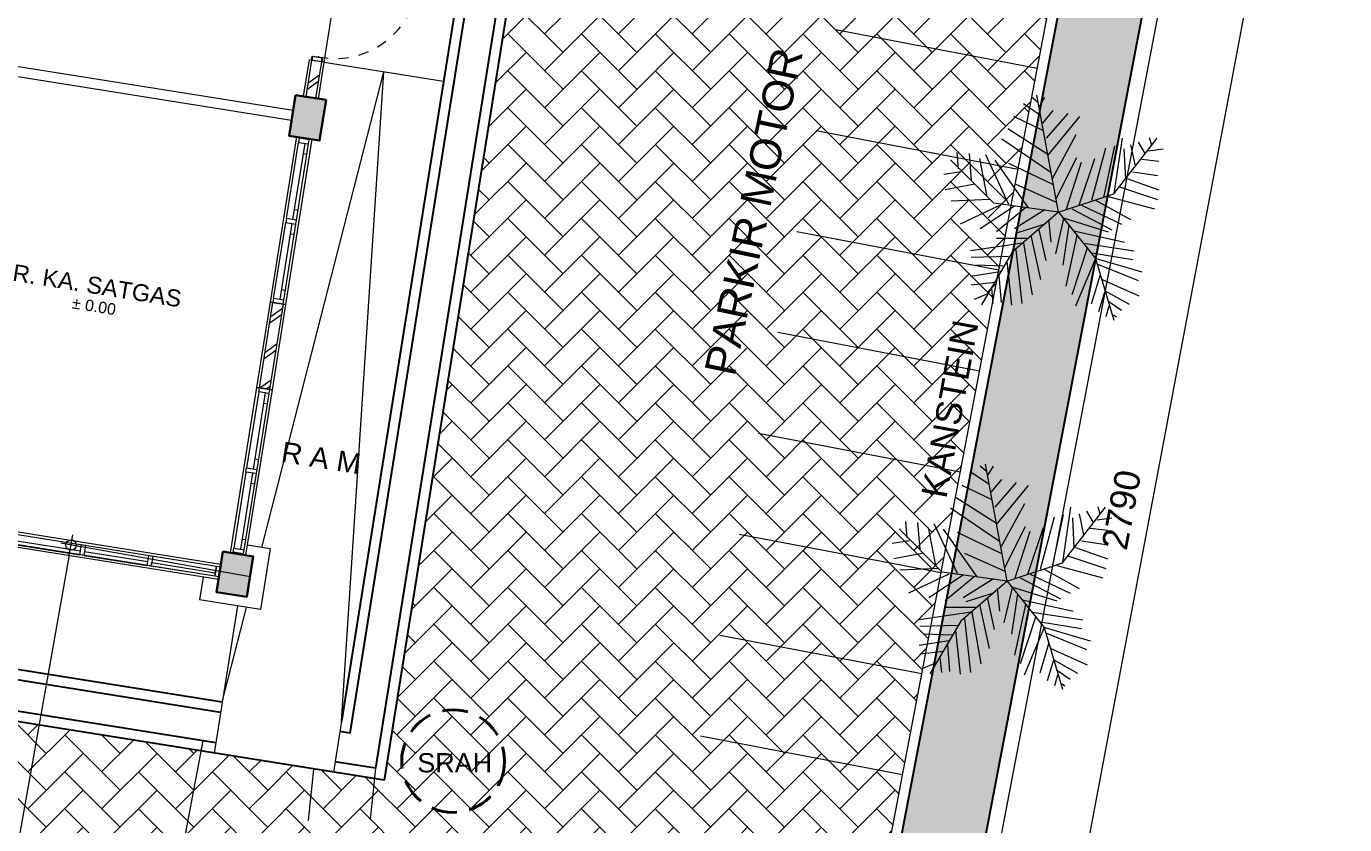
# Model space of a CAD drawing. Header units: millimetres. Extents: x -11 to 1625, y -267 to 180.
# Drawn here: x 856.62 to 869.45, y 132.4 to 140.17 of the extents above; entities that cross this region are included whole.
import ezdxf
from ezdxf.enums import TextEntityAlignment as Align

# ---------------------------------------------------------------- set-up
doc = ezdxf.new("R2010")
doc.units = ezdxf.units.MM
doc.linetypes.add('DASHED2', pattern=[0.375, 0.25, -0.125])
doc.linetypes.add('HIDDEN', pattern=[0.375, 0.25, -0.125])
for name, color, linetype, lineweight in [('1', 1, 'Continuous', 40), ('ars', 11, 'Continuous', 5), ('dinding', 5, 'Continuous', 15), ('KOLOM', 1, 'Continuous', 30), ('kus', 63, 'Continuous', 15), ('KUSEN', 30, 'Continuous', 15), ('lan', 7, 'Continuous', 15), ('not', 7, 'Continuous', 20), ('PAGAR', 4, 'Continuous', 18), ('PARTISI', 190, 'Continuous', 9), ('POHON', 84, 'Continuous', 0), ('sol kol', 8, 'Continuous', 0), ('u', 6, 'Continuous', 20)]:
    doc.layers.add(name, color=color, linetype=linetype, lineweight=lineweight)
doc.styles.add('ATTR', font='romans.shx', dxfattribs={"width": 0.8, "height": 1.735066})
doc.styles.get("Standard").update_dxf_attribs({"font": 'ARIALUNI.TTF'})
doc.dimstyles.new('SK100', dxfattribs={"dimtxt": 0.25, "dimasz": 0.1, "dimexe": 0.1, "dimexo": 0, "dimgap": 0.15, "dimtad": 1, "dimdec": 0, "dimlfac": 100, "dimzin": 12, "dimdsep": 46, "dimtxsty": 'Standard', "dimblk": 'BULAT', "dimcen": 0.1, "dimclrd": 256, "dimclre": 256, "dimclrt": 256, "dimadec": 0, "dimazin": 3, "dimtfac": 1, "dimtdec": 0, "dimtofl": 0, "dimtmove": 0, "dimatfit": 3, "dimldrblk": 'BULAT', "dimfxl": 0, "dimtolj": 1, "dimtzin": 0, "dimlwd": -1, "dimlwe": -1, "dimarcsym": 0})
pattern_1 = [(45, (886.80874, -134.3415), (4e-17, 0.35921024), [0.762, -0.254]), (135, (886.98835, -134.1619), (4e-17, 0.35921024), [0.762, -0.254])]

# ---------------------------------------------------------------- blocks, each defined once
blk = doc.blocks.new('NOTASI RUANG')
at = {"layer": 'not'}
for height, p in [(0.26, (-0.011, 0.3)), (0.175, (-0.009, -0.017))]:
    blk.add_attdef('RUANG', text='', height=height, dxfattribs=at).set_placement(p, align=Align.MIDDLE_CENTER)
blk = doc.blocks.new('K1')
at = {"layer": 'KOLOM'}
blk.add_lwpolyline([(0.2, 0.15), (-0.2, 0.15), (-0.2, -0.15), (0.2, -0.15), (0.2, 0.15)], dxfattribs=at)
blk = doc.blocks.new('P 80')
at = {"linetype": 'HIDDEN', "ltscale": 0.3}
blk.add_lwpolyline([(-0.84, 0.1, -0.414214), (-0.04, 0.9, -1.303225)], format="xyb", dxfattribs=at)
for points in [[(-0.04, 0.9), (-0.08, 0.9), (-0.08, 0.78), (-0.04, 0.78)], [(-0.04, 0.78), (-0.08, 0.78), (-0.08, 0.22), (-0.04, 0.22)], [(-0.04, 0.1), (-0.08, 0.1), (-0.08, 0.22), (-0.04, 0.22)], [(-0.835, 0.06), (-0.84, 0.06), (-0.84, 0.061), (-0.84, 0.1), (-0.88, 0.1), (-0.88, 0), (-0.84, 0), (-0.84, 0.056), (-0.835, 0.058)], [(-0.842, 0.002), (-0.878, 0.002), (-0.878, 0.098), (-0.842, 0.098)], [(-0.045, 0.06), (-0.04, 0.06), (-0.04, 0.061), (-0.04, 0.1), (0, 0.1), (0, 0), (-0.04, 0), (-0.04, 0.056), (-0.045, 0.058)], [(-0.038, 0.002), (-0.002, 0.002), (-0.002, 0.098), (-0.038, 0.098)]]:
    blk.add_lwpolyline(points, close=True)
blk = doc.blocks.new('DENAH LANTAI DASAR')
at = {"layer": 'ars'}
h = blk.add_hatch(dxfattribs=at)
h.set_pattern_fill('TEMBOK', color=256, scale=0.25)
h.set_pattern_definition([(45, (-1.5, 0), (-0.1767767, 0.1767767), []), (45, (-1.4375, 0), (-0.1767767, 0.1767767), [])])
h.paths.add_polyline_path([(11.95, 8.31), (11.95, 7.95), (12.05, 7.95), (12.05, 8.31)])
h = blk.add_hatch(dxfattribs=at)
h.set_pattern_fill('TEMBOK', color=256, scale=0.25)
h.set_pattern_definition([(45, (9.5, 1.63), (-0.176777, 0.176777), []), (45, (9.5625, 1.63), (-0.176777, 0.176777), [])])
h.paths.add_polyline_path([(12.05, 5.92), (12.05, 5.08), (11.95, 5.08), (11.95, 5.92)])
at = {"layer": 'sol kol'}
for points in [[(11.85, 7.95), (11.85, 7.55), (12.15, 7.55), (12.15, 7.95)], [(11.85, 3.45), (11.85, 3.05), (12.15, 3.05), (12.15, 3.45)]]:
    blk.add_hatch(color=256, dxfattribs=at).paths.add_polyline_path(points)
for p, q in [((13.75, 16), (13.75, 1.5)), ((13.65, 15.9), (13.65, 1.6)), ((13.35, 15.6), (13.35, 1.9)), ((13.25, 15.5), (13.25, 2)), ((12.075, 2), (3.25, 2)), ((12.075, 1.9), (3.35, 1.9)), ((13.35, 1.9), (13.25, 1.9)), ((12.075, 1.6), (3.65, 1.6)), ((13.65, 1.6), (13.25, 1.6)), ((13.75, 1.5), (3.75, 1.5))]:
    blk.add_line(p, q)
at = {"layer": 'ars'}
for points in [[(11.95, 8.31), (11.95, 7.95), (12.05, 7.95), (12.05, 8.31)], [(12.05, 5.92), (12.05, 5.08), (11.95, 5.08), (11.95, 5.92)]]:
    blk.add_lwpolyline(points, close=True, dxfattribs=at)
at = {"layer": 'dinding'}
for points in [[(11.925, 8.31), (11.925, 7.95), (12.075, 7.95), (12.075, 8.31)], [(12.075, 5.92), (12.075, 5.08), (11.925, 5.08), (11.925, 5.92)]]:
    blk.add_lwpolyline(points, close=True, dxfattribs=at)
at = {"layer": 'kus'}
for p, q in [((11.95, 6.75), (11.95, 7.5)), ((12.015, 6.75), (12.015, 7.5)), ((12.05, 6.75), (12.05, 7.5)), ((12.015, 7.4), (12.05, 7.4)), ((12.015, 6.85), (12.05, 6.85)), ((11.95, 5.96), (11.95, 6.71)), ((12.015, 5.96), (12.015, 6.71)), ((12.05, 5.96), (12.05, 6.71)), ((12.015, 6.61), (12.05, 6.61)), ((12.015, 6.06), (12.05, 6.06)), ((11.95, 5.04), (11.95, 4.29)), ((12.015, 5.04), (12.015, 4.29)), ((12.05, 5.04), (12.05, 4.29)), ((12.015, 4.94), (12.05, 4.94)), ((12.015, 4.39), (12.05, 4.39)), ((11.95, 4.25), (11.95, 3.5)), ((12.015, 4.25), (12.015, 3.5)), ((12.05, 4.25), (12.05, 3.5)), ((12.015, 4.15), (12.05, 4.15)), ((12.015, 3.6), (12.05, 3.6))]:
    blk.add_line(p, q, dxfattribs=at)
for points in [[(12.05, 7.5), (12.05, 7.54), (11.95, 7.54), (11.95, 7.5)], [(12.05, 6.71), (12.05, 6.75), (11.95, 6.75), (11.95, 6.71)], [(12.05, 5.92), (12.05, 5.96), (11.95, 5.96), (11.95, 5.92)], [(12.05, 5.08), (12.05, 5.04), (11.95, 5.04), (11.95, 5.08)], [(12.05, 4.29), (12.05, 4.25), (11.95, 4.25), (11.95, 4.29)], [(12.05, 3.5), (12.05, 3.46), (11.95, 3.46), (11.95, 3.5)], [(9.19, 3.3), (11.81, 3.3), (11.81, 3.2), (9.19, 3.2)], [(10.48, 3.235), (9.855, 3.235), (9.855, 3.2), (10.48, 3.2)], [(10.52, 3.2), (10.48, 3.2), (10.48, 3.3), (10.52, 3.3)], [(11.145, 3.235), (10.52, 3.235), (10.52, 3.2), (11.145, 3.2)], [(11.185, 3.2), (11.145, 3.2), (11.145, 3.3), (11.185, 3.3)], [(11.185, 3.235), (11.81, 3.235), (11.81, 3.2), (11.185, 3.2)], [(11.85, 3.2), (11.81, 3.2), (11.81, 3.3), (11.85, 3.3)]]:
    blk.add_lwpolyline(points, close=True, dxfattribs=at)
at = {"layer": 'lan'}
for p, q in [((12.075, 8.31), (12.075, 9.19)), ((12.075, 8.31), (13.25, 8.31)), ((12.219, 3.55), (12.662, 8.31)), ((13.25, 2), (12.662, 8.31)), ((12.3, 3.55), (12.075, 3.55)), ((12.3, 3.55), (12.3, 2.95)), ((11.7, 3.175), (11.7, 2.95)), ((12.3, 2.95), (11.7, 2.95)), ((12.075, 2), (12.163, 2.95)), ((12.075, 2.95), (12.075, 1.5)), ((13.25, 2), (13.25, 1.5))]:
    blk.add_line(p, q, dxfattribs=at)
for points in [[(12.075, 7.55), (12.075, 5.92), (11.925, 5.92), (11.925, 7.55)], [(12.075, 5.08), (12.075, 3.45), (11.925, 3.45), (11.925, 5.08)], [(9.15, 3.325), (11.85, 3.325), (11.85, 3.175), (9.15, 3.175)]]:
    blk.add_lwpolyline(points, close=True, dxfattribs=at)
at = {"layer": 'PARTISI'}
blk.add_lwpolyline([(6.93, 7.8), (11.85, 7.8), (11.85, 7.7), (6.93, 7.7)], close=True, dxfattribs=at)
ref = blk.add_blockref('NOTASI RUANG', (10.242, 5.624), dxfattribs=dict(xscale=0.6323962268195373, yscale=0.6323962268195373, zscale=0.6323962268195373))
ref.add_attrib('RUANG', '%%P 0.00', dxfattribs={"layer": 'not', "height": 0.1108}).set_placement((10.236, 5.613), align=Align.MIDDLE_CENTER)
ref.add_attrib('RUANG', 'R. KA. SATGAS', dxfattribs={"layer": 'not', "height": 0.16432}).set_placement((10.235, 5.814), align=Align.MIDDLE_CENTER)
ref = blk.add_blockref('NOTASI RUANG', (12.659, 4.312), dxfattribs=dict(xscale=0.6323962268195373, yscale=0.6323962268195373, zscale=0.6323962268195373))
ref.add_attrib('RUANG', 'R A M', dxfattribs={"layer": 'not', "height": 0.2}).set_placement((12.652, 4.502), align=Align.MIDDLE_CENTER)
at = {"layer": 'KOLOM', "rotation": 90}
for p in [(12, 7.75), (12, 3.25)]:
    blk.add_blockref('K1', p, dxfattribs=at)
at = {"layer": 'KUSEN', "xscale": -1, "rotation": 270.0000000130308}
blk.add_blockref('P 80', (11.95, 9.19), dxfattribs=at)
blk = doc.blocks.new('BULAT')
for p, q in [((-1, 0), (1, 0)), ((0, -1), (0, 1))]:
    blk.add_line(p, q)
blk.add_circle((0, 0), 0.5)
blk = doc.blocks.new('*D3027')
at = {"layer": 'Defpoints', "color": 0}
for p in [(858.34, 133.214), (865.997, 131.753), (865.81, 130.77)]:
    blk.add_point(p, dxfattribs=at)
at = {"layer": 'u'}
for p, q in [((858.34, 133.214), (858.134, 132.133)), ((858.251, 132.213), (865.712, 130.789)), ((865.997, 131.753), (865.791, 130.672))]:
    blk.add_line(p, q, dxfattribs=at)
at = {"layer": 'u', "xscale": 0.1, "yscale": 0.1, "zscale": 0.1}
for p, rotation in [((858.153, 132.231), 169.1956795512109), ((865.81, 130.77), 349.1956795512109)]:
    blk.add_blockref('BULAT', p, dxfattribs=dict(at, rotation=rotation))
at = {"layer": 'u', "insert": (862.2, 131.742), "char_height": 0.25, "attachment_point": 5, "rotation": 349.1957}
blk.add_mtext('\\A1;780', dxfattribs=at)
blk = doc.blocks.new('Tree Palm')
at = {"layer": 'POHON'}
for p, q in [((-0.08737, 0.47138), (-0.17069, 0.52711)), ((-0.10186, 0.5364), (-0.13084, 0.55962)), ((0, 0), (-0.105, 0.57)), ((-0.09099, 0.51782), (-0.06563, 0.55962)), ((-0.07288, 0.39707), (-0.21778, 0.46673)), ((-0.0765, 0.43423), (-0.02578, 0.4946)), ((-0.05839, 0.35992), (0.04667, 0.48067)), ((-0.05114, 0.27632), (0.10463, 0.46673)), ((-0.05114, 0.28097), (-0.24676, 0.40636)), ((-0.03665, 0.19273), (-0.27574, 0.35527)), ((-0.02941, 0.16486), (0.08652, 0.3785)), ((0.22055, 0.07198), (0.27489, 0.32277)), ((0.27, 0.09), (0.48, 0.36)), ((0.27127, 0.09056), (0.31112, 0.35992)), ((0.35096, 0.32741), (0.3727, 0.22524)), ((0.38719, 0.34134), (0.41979, 0.28561)), ((0.44153, 0.36456), (0.45239, 0.32741)), ((-0.48585, 0.21131), (-0.49309, 0.29026)), ((-0.43513, 0.28561), (-0.42427, 0.15558)), ((-0.38442, 0.26239), (-0.34819, 0.07663)), ((-0.35544, 0.28097), (-0.24314, 0.03947)), ((-0.01129, 0.06734), (0.09014, 0.26704)), ((0.10101, 0.03483), (0.17708, 0.26239)), ((0.16259, 0.05805), (0.23142, 0.31348)), ((0.31836, 0.30883), (0.32561, 0.16486)), ((0.4053, 0.25775), (0.48862, 0.24846)), ((0.43791, 0.29954), (0.51036, 0.30883)), ((-0.47498, 0.19737), (-0.5583, 0.18344)), ((-0.315, 0.045), (-0.525, 0.255)), ((-0.14533, 0.0209), (-0.30834, 0.2531)), ((-0.24314, 0.23917), (-0.02941, 0.137)), ((0.03942, 0.01625), (0.11187, 0.24381)), ((0.36183, 0.19737), (0.48137, 0.1788)), ((-0.40615, 0.137), (-0.55105, 0.10913)), ((-0.20691, 0.137), (-0.01129, 0.04876)), ((0.33285, 0.16486), (0.48862, 0.10913)), ((0, 0), (0.27, 0.09)), ((0.24229, 0.07663), (0.46688, 0.01625)), ((0.29662, 0.12307), (0.48137, 0.06269)), ((-0.3337, 0.06269), (-0.52207, 0.0534)), ((-0.28299, 0.03483), (-0.4786, -0.05805)), ((-0.21416, 0.03018), (-0.38079, -0.08128)), ((0, 0), (-0.315, 0.045)), ((-0.15982, 0.0209), (-0.3011, -0.09521)), ((0, 0), (-0.225, -0.195)), ((-0.06563, 0.01161), (-0.21416, -0.08128)), ((0, 0), (0.18, -0.225)), ((0.06478, 0.01625), (0.2604, -0.08592)), ((0.11187, 0.03483), (0.30749, -0.05805)), ((0.1807, 0.05805), (0.35096, -0.03483)), ((-0.06563, -0.05805), (-0.19967, -0.09985)), ((-0.04752, -0.03483), (-0.03665, -0.14629)), ((0.02493, -0.03019), (-0.01491, -0.20202)), ((0.01769, -0.02555), (0.24229, -0.09521)), ((0.05029, -0.0627), (0.02131, -0.25775)), ((-0.15257, -0.12772), (-0.3011, -0.12772)), ((-0.13446, -0.11378), (-0.08737, -0.32741)), ((-0.09461, -0.08592), (-0.06201, -0.23453)), ((0.09014, -0.11378), (0.0358, -0.35992)), ((0.07565, -0.09056), (0.32198, -0.14629)), ((-0.17431, -0.15094), (-0.42789, -0.18809)), ((-0.20691, -0.18345), (-0.17793, -0.44352)), ((-0.17069, -0.15094), (-0.12721, -0.40172)), ((0.14085, -0.16951), (0.06478, -0.40172)), ((0.12274, -0.15094), (0.36907, -0.18809)), ((-0.24314, -0.21596), (-0.42427, -0.2206)), ((-0.225, -0.195), (-0.375, -0.45)), ((-0.25038, -0.23918), (-0.22865, -0.45281)), ((0.1807, -0.22524), (0.08289, -0.45745)), ((0.16259, -0.19738), (0.36183, -0.22989)), ((0.18, -0.225), (0.27, -0.525)), ((0.18433, -0.22524), (0.4053, -0.29026)), ((0.19157, -0.25311), (0.38719, -0.33206)), ((-0.28299, -0.29026), (-0.42789, -0.31348)), ((-0.26849, -0.2624), (-0.40253, -0.25775)), ((-0.29023, -0.30884), (-0.27936, -0.43887)), ((0.20244, -0.30419), (0.15897, -0.44816)), ((-0.30834, -0.34135), (-0.42427, -0.35528)), ((-0.32646, -0.36921), (-0.31921, -0.44352)), ((0.2278, -0.3785), (0.19519, -0.48532)), ((0.21331, -0.32741), (0.39081, -0.40636)), ((0.2278, -0.38314), (0.34372, -0.44816)), ((-0.34457, -0.39708), (-0.40978, -0.42494)), ((0.24591, -0.43423), (0.30749, -0.47603)), ((0.24591, -0.45745), (0.23142, -0.50854)), ((0.26764, -0.49925), (0.28213, -0.50854))]:
    blk.add_line(p, q, dxfattribs=at)
at = {"layer": 'POHON', "style": 'ATTR', "width": 0.8, "flags": 9}
blk.add_attdef('ESTCODE', (0, 0), '', height=0.00000274, dxfattribs=at)
blk = doc.blocks.new('*D3030')
at = {"layer": 'Defpoints', "color": 0}
for p in [(869.427, 149.253), (864.262, 121.834), (864.969, 121.701)]:
    blk.add_point(p, dxfattribs=at)
at = {"layer": 'u'}
for p, q in [((869.427, 149.253), (870.233, 149.101)), ((870.116, 149.022), (864.988, 121.799)), ((864.262, 121.834), (865.067, 121.682))]:
    blk.add_line(p, q, dxfattribs=at)
at = {"layer": 'u', "xscale": 0.1, "yscale": 0.1, "zscale": 0.1}
for p, rotation in [((870.134, 149.12), 79.33193220774305), ((864.969, 121.701), 259.331932207743)]:
    blk.add_blockref('BULAT', p, dxfattribs=dict(at, rotation=rotation))
at = {"layer": 'u', "insert": (867.279, 135.462), "char_height": 0.25, "attachment_point": 5, "rotation": 79.3319}
blk.add_mtext('\\A1;2790', dxfattribs=at)
blk = doc.blocks.new('*D3039')
at = {"layer": 'Defpoints', "color": 0}
for p in [(858.798, 134.811), (854.939, 123.17), (856.682, 122.861)]:
    blk.add_point(p, dxfattribs=at)
at = {"layer": 'u'}
for p, q in [((858.798, 134.811), (856.957, 135.137)), ((857.038, 135.021), (854.957, 123.268)), ((856.682, 122.861), (854.841, 123.187))]:
    blk.add_line(p, q, dxfattribs=at)
at = {"layer": 'u', "xscale": 0.1, "yscale": 0.1, "zscale": 0.1}
for p, rotation in [((857.056, 135.119), 79.95703502992815), ((854.939, 123.17), 259.9570350299281)]:
    blk.add_blockref('BULAT', p, dxfattribs=dict(at, rotation=rotation))
at = {"layer": 'u', "insert": (855.726, 129.193), "char_height": 0.25, "attachment_point": 5, "rotation": 79.957}
blk.add_mtext('\\A1;1214', dxfattribs=at)

msp = doc.modelspace()

# ---------------------------------------------------------------- hatches: boundary and pattern name
at = {"layer": 'ars'}
h = msp.add_hatch(dxfattribs=at)
h.set_pattern_fill('AR-HBONE', color=256, scale=0.0025)
h.set_pattern_definition(pattern_1)
h.paths.add_polyline_path([(867.9281538, 147.4571817), (865.9102914, 147.7787204), (862.5692112, 148.3111089), (862.3842348, 147.1502634), (860.1025011, 132.8309166), (859.0238026, 133.0028032), (857.9045836, 125.9789843), (857.9466415, 125.9722825, -0.423190975), (858.6595363, 124.9568424), (858.2396287, 122.7565111), (858.330551, 122.7460012), (858.304715, 122.5224895), (862.9736269, 121.9828029), (862.9994629, 122.2063146), (863.1069488, 122.1938902)])
h = msp.add_hatch(dxfattribs=at)
h.set_pattern_fill('AR-HBONE', color=256, scale=0.0025)
h.set_pattern_definition(pattern_1)
edge = h.paths.add_edge_path()
edge.add_line((831.8528921, 131.8301396), (830.9104223, 125.9155354))
edge.add_line((830.9104223, 125.9155354), (830.8845862, 125.6920236))
edge.add_line((830.8845862, 125.6920236), (835.5534981, 125.152337))
edge.add_line((835.5534981, 125.152337), (835.5793342, 125.3758488))
edge.add_line((835.5793342, 125.3758488), (835.6785833, 125.3643764))
edge.add_line((835.6785833, 125.3643764), (835.8983404, 127.2755837))
edge.add_arc((837.8852489, 127.0471223), 2, 83.40635703, 173.44074308, ccw=False)
edge.add_line((838.1149028, 129.0338933), (840.2580879, 131.1331211))
edge.add_line((840.2580879, 131.1331211), (842.8504184, 128.4865079))
edge.add_line((842.8504184, 128.4865079), (844.9936035, 130.5857357))
edge.add_line((844.9936035, 130.5857357), (847.585934, 127.9391225))
edge.add_line((847.585934, 127.9391225), (849.7291191, 130.0383503))
edge.add_line((849.7291191, 130.0383503), (852.3214496, 127.3917371))
edge.add_line((852.3214496, 127.3917371), (854.4646347, 129.4909649))
edge.add_line((854.4646347, 129.4909649), (857.9045836, 125.9789843))
edge.add_line((857.9045836, 125.9789843), (859.0238026, 133.0028032))
edge.add_line((859.0238026, 133.0028032), (850.2270895, 134.4045261))
edge.add_line((850.2270895, 134.4045261), (849.9910481, 132.9232144))
edge.add_line((849.9910481, 132.9232144), (842.5844895, 134.1034215))
edge.add_line((842.5844895, 134.1034215), (842.8205309, 135.5847332))
edge.add_line((842.8205309, 135.5847332), (833.9326605, 137.0009817))
edge.add_line((833.9326605, 137.0009817), (831.9438674, 137.2296599))
edge.add_line((831.9438674, 137.2296599), (831.2987957, 133.1814196))
edge.add_line((831.2987957, 133.1814196), (831.8528921, 131.8301396))
at = {"layer": 'POHON'}
h = msp.add_hatch(dxfattribs=at)
h.set_pattern_fill('GRASS', color=91, scale=0.01, style=0)
h.set_pattern_definition([(90, (829.91047, 122.02483), (-0.179605, 0.179605), [0.047625, -0.311585]), (45, (829.91047, 122.02483), (-0.1796051, 0.1796051), [0.047625, -0.206375]), (135, (829.91047, 122.02483), (-0.1796051, -0.1796051), [0.047625, -0.206375])])
h.paths.add_polyline_path([(868.820045, 147.3929984), (869.0882207, 149.0759733), (869.1573901, 149.0627731), (864.0109371, 122.0942626), (863.9254951, 122.104139), (863.916328, 122.0248334), (863.2888666, 122.0973626), (863.2974786, 122.1718665), (863.2065562, 122.1823764), (868.0413883, 147.5170744)])
h.paths.add_polyline_path([(869.0989742, 149.1434585), (869.0882207, 149.0759733), (869.1010367, 149.1431299)])
h.paths.add_polyline_path([(865.8610463, 147.8878291), (866.1245554, 149.541518), (865.8483465, 149.5854876), (865.8601486, 149.6595532), (863.1937875, 150.0844277), (863.1819854, 150.0103621), (862.8857231, 150.0575704), (862.8975251, 150.131636), (860.231164, 150.5565106), (860.2193619, 150.482445), (859.9230996, 150.5296532), (859.9349017, 150.6037188), (857.2685405, 151.0285934), (857.2567385, 150.9545278), (856.9604761, 151.0017361), (856.9722782, 151.0758017), (854.3059171, 151.5006762), (854.294115, 151.4266106), (853.9978527, 151.4738189), (854.0096547, 151.5478845), (851.3432936, 151.9727591), (851.3314915, 151.8986935), (851.0352292, 151.9459018), (851.0470313, 152.0199674), (848.3806702, 152.4448419), (848.3688681, 152.3707763), (848.0726057, 152.4179846), (848.0844078, 152.4920502), (845.4180467, 152.9169248), (845.4062446, 152.8428592), (845.1099823, 152.8900675), (845.1217843, 152.964133), (842.4554232, 153.3890076), (842.4436212, 153.314942), (842.1473588, 153.3621503), (842.1591609, 153.4362159), (839.4927998, 153.8610904), (839.4809977, 153.7870249), (839.1847353, 153.8342331), (839.1965374, 153.9082987), (836.5301763, 154.3331733), (836.5183742, 154.2591077), (836.2221119, 154.306316), (836.233914, 154.3803816), (833.2895954, 154.8495476), (833.2778052, 154.7755564), (833.2167164, 154.7852907), (829.9104694, 126.0311628), (829.9850598, 126.0224994), (829.9764478, 125.9479955), (830.6037946, 125.8754795), (830.6124066, 125.9499834), (830.8109921, 125.9270287), (831.7497222, 131.8181637), (831.1956257, 133.1694437), (834.1405578, 151.6507865), (846.1969346, 149.7296484), (846.5116565, 151.7047307), (849.47428, 151.2326479), (849.1595581, 149.2575656), (854.0972639, 148.4707609), (854.4119858, 150.4458432), (857.3746092, 149.9737603), (857.0598873, 147.998678), (862.2854807, 147.1659995), (862.4861932, 148.4255992)])

# ---------------------------------------------------------------- linework, layer by layer
for points in [[(834.1405578, 151.6507865), (862.2854807, 147.1659995), (862.4861932, 148.4255992), (868.0457083, 147.5397115), (863.2065562, 122.1823764)], [(864.0109371, 122.0942626), (869.1573901, 149.0627731), (869.0882207, 149.0759733), (869.1010367, 149.1431299), (866.1564109, 149.6123449), (866.144945, 149.5382722), (865.8483465, 149.5854876), (865.8601486, 149.6595532), (863.1937875, 150.0844277), (863.1819854, 150.0103621), (862.8857231, 150.0575704), (862.8975251, 150.131636), (860.231164, 150.5565106), (860.2193619, 150.482445), (859.9230996, 150.5296532), (859.9349017, 150.6037188), (857.2685405, 151.0285934), (857.2567385, 150.9545278), (856.9604761, 151.0017361), (856.9722782, 151.0758017), (854.3059171, 151.5006762)]]:
    msp.add_lwpolyline(points)
at = {"layer": '1', "linetype": 'DASHED2', "lineweight": 40}
msp.add_circle((860.7740891, 133.0154233), 0.5, dxfattribs=at)
at = {"layer": 'lan'}
for p, q in [((864.4950919, 140.1370162), (866.4596381, 139.7621054)), ((864.3076365, 139.1547431), (866.2721827, 138.7798323)), ((864.1201811, 138.17247), (866.0847273, 137.7975592)), ((863.9327257, 137.1901969), (865.8972719, 136.8152861)), ((863.7452703, 136.2079237), (865.7098166, 135.833013)), ((863.5578149, 135.2256506), (865.5223612, 134.8507399)), ((863.3703595, 134.2433775), (865.3349058, 133.8684667)), ((863.1829042, 133.2611044), (865.1474504, 132.8861936))]:
    msp.add_line(p, q, dxfattribs=at)
at = {"layer": 'lan', "linetype": 'HIDDEN', "ltscale": 2}
for p, q in [((859.4149891, 132.9349388), (858.3079814, 122.5221119)), ((860.0194831, 132.9454068), (858.9040378, 122.4532128))]:
    msp.add_line(p, q, dxfattribs=at)
at = {"layer": 'PAGAR'}
for p, q in [((864.0107677, 122.0942822), (869.1573901, 149.0627731)), ((864.10379, 121.781532), (869.3047311, 149.0346548)), ((863.1069488, 122.1938902), (867.9281538, 147.4571817)), ((863.2065562, 122.1823764), (868.026954, 147.4414383))]:
    msp.add_line(p, q, dxfattribs=at)

# ---------------------------------------------------------------- block references
at = {"rotation": 350.9462507932595}
msp.add_blockref('DENAH LANTAI DASAR', (846.2877688, 133.5133179), dxfattribs=at)
at = {"layer": 'POHON', "xscale": 2, "yscale": 2, "zscale": 2}
for p in [(866.6649844, 138.3590189), (866.164627, 134.7666982)]:
    msp.add_blockref('Tree Palm', p, dxfattribs=at)

# ---------------------------------------------------------------- texts
at = {"lineweight": 9, "insert": (860.4258988, 133.0931384), "char_height": 0.1875, "attachment_point": 1}
msp.add_mtext_dynamic_manual_height_columns('SRAH', width=0.701531431, gutter_width=12.5, heights=[0], dxfattribs=at)
at = {"layer": 'not', "attachment_point": 1}
for s, width, insert, char_height, rotation in [('\\pi0.092497;PARKIR MOTOR', 3.384517328, (863.1993545, 136.7234967), 0.3, 78.09595662), ('\\pi0.3731;KANSTEIN', 2.439246343, (865.2610267, 135.2414008), 0.25, 79.63871177)]:
    msp.add_mtext_dynamic_manual_height_columns(s, width=width, gutter_width=12.5, heights=[0], dxfattribs=dict(at, insert=insert, char_height=char_height, rotation=rotation))

# ---------------------------------------------------------------- dimensions: what is measured, and where the dimension line sits
at = {"layer": 'u'}
for p1, p2, distance, picture, middle in [((869.4274434, 149.2531321), (864.2623394, 121.8338386), 0.7192507, '*D3030', (867.2787824, 135.4617512)), ((858.7978169, 134.8108912), (856.6815086, 122.8611171), -1.7691237, '*D3039', (855.7262729, 129.192576))]:
    dim = msp.add_aligned_dim(p1=p1, p2=p2, distance=distance, dimstyle='SK100', dxfattribs=at)
    dim.commit()
    dim.dimension.update_dxf_attribs({"geometry": picture, "text_midpoint": middle})
dim = msp.add_linear_dim(base=(865.8098462, 130.7702381), p1=(858.3403843, 133.2137447), p2=(865.9973016, 131.7525112), angle=349.19567955, dimstyle='SK100', dxfattribs=at)
dim.commit()
dim.dimension.update_dxf_attribs({"geometry": '*D3027', "text_midpoint": (862.1482905, 131.4690033), "dimtype": 161})

doc.saveas('drawing.dxf')
